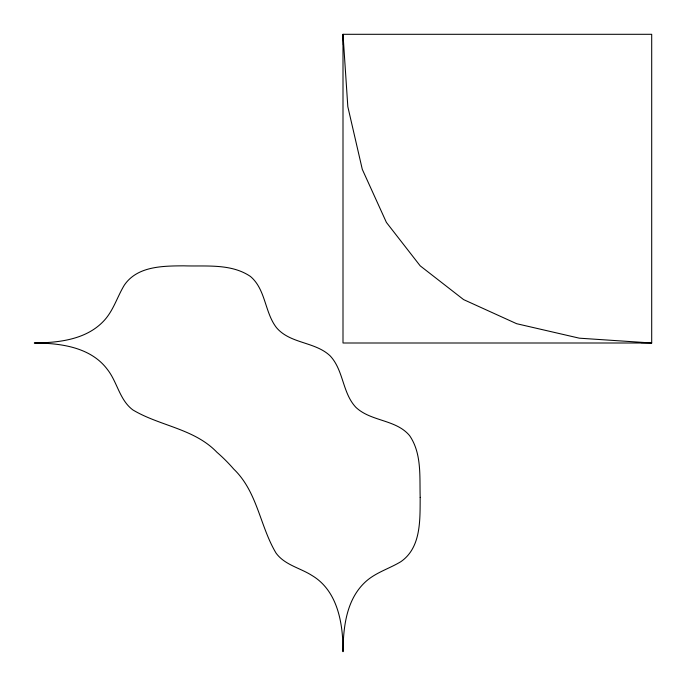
<?xml version="1.0" encoding="UTF-8"?>
<svg xmlns="http://www.w3.org/2000/svg" width="686" height="686" viewBox="0 0 686 686"><rect width="100%" height="100%" fill="white"/><g stroke="black" fill="none" stroke-linecap="round" stroke-linejoin="round"><path stroke-width="1.03" d="M641.016 342.657L651.7 343L651.7 34.3L343 34.3L343 343L651.7 343L579.344 338.181L516.644 323.706L463.582 299.593L420.175 265.825L386.407 222.418L362.294 169.356L347.819 106.647L343 34.3L343.343 44.984M420.175 497.35C419.961 519.525 421.418 547.419 400.881 561.663C388.979 568.9 374.933 572.681 364.703 582.568C346.233 600.19 343.266 627.519 343 651.7C343.171 624.028 337.898 590.826 311.916 575.451C300.082 567.879 284.793 565.015 276.089 553.156C259.908 526.213 257.507 491.896 233.746 469.087A166.149 166.149 0 0 0 216.913 452.254C194.104 428.493 159.787 426.092 132.844 409.911C119.458 399.912 117.323 381.93 107.299 369.325C90.586 347.013 60.248 343.12 34.3 343C58.482 342.734 85.81 339.767 103.432 321.297C113.319 311.067 117.1 297.021 124.338 285.119C137.38 265.979 163.079 265.971 183.831 265.834C206.066 266.588 230.976 263.295 250.407 276.424C265.825 289.423 264.564 312.181 276.424 327.582C290.152 343.918 314.994 341.499 330.137 355.863C343.703 370.286 342.297 392.889 355.863 407.312C371.006 421.676 395.848 419.257 409.576 435.593C421.924 453.532 419.549 476.667 420.175 497.35"/></g></svg>
